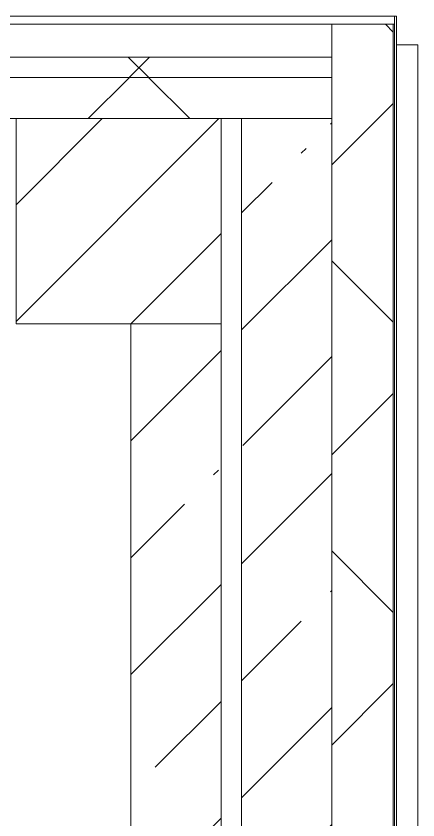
# Model space of a CAD drawing. Header units: millimetres. Extents: x -7229 to 196340, y -8553 to 29000.
# Drawn here: x 84200 to 85180, y 25390 to 27350 of the extents above; entities that cross this region are included whole.
import ezdxf

# ---------------------------------------------------------------- set-up
doc = ezdxf.new("R2010")
doc.units = ezdxf.units.MM
for name, color, linetype, lineweight in [('A-WALL', 7, 'Continuous', 5), ('A-WALL-1', 7, 'Continuous', 9), ('I-WALL', 7, 'Continuous', 5), ('S-COLS', 7, 'Continuous', 5)]:
    doc.layers.add(name, color=color, linetype=linetype, lineweight=lineweight)
pattern_1 = [(45, (0, 0), (-353.5534, 353.5534), []), (135, (0, 0), (-353.5534, -353.5534), [])]
pattern_2 = [(45, (0, 0), (-285.1231, 285.1231), []), (45, (285.12, 0), (-285.1231, 285.1231), [504.031, -100.806, 16.764, -84.042])]

msp = doc.modelspace()

# ---------------------------------------------------------------- hatches: boundary and pattern name
at = {"layer": 'A-WALL'}
h = msp.add_hatch(dxfattribs=at)
h.set_pattern_fill('FP_21', color=256, style=0, pattern_type=2)
h.set_pattern_definition(pattern_1)
h.paths.add_polyline_path([(84994.2, 23680), (85120, 23680), (85120, 27330), (84970, 27330), (84970, 23680)])
h = msp.add_hatch(dxfattribs=at)
h.set_pattern_fill('FP_21', color=256, style=0, pattern_type=2)
h.set_pattern_definition(pattern_1)
h.paths.add_polyline_path([(84092.3, 27200), (84970, 27200), (84970, 27250), (80350, 27250), (80350, 27200), (82288.3, 27200)])
h.paths.add_polyline_path([(66955, 27200), (67110, 27200), (67110, 27250), (66160, 27250), (66160, 27200), (66760, 27200)])
h.paths.add_polyline_path([(68758.9, 27200), (70810, 27200), (70810, 27250), (68210, 27250), (68210, 27200)])
h.paths.add_polyline_path([(72910, 27200), (74250, 27200), (74250, 27250), (72910, 27250), (72910, 27210)])
h.paths.add_polyline_path([(77250, 27200), (77250, 27250), (76350, 27250), (76350, 27200), (76876.6, 27200)])
h.paths.add_polyline_path([(57550, 27200), (57705, 27200), (57705, 27250), (56860, 27250), (56860, 27200), (57350, 27200)])
h.paths.add_polyline_path([(60005, 27200), (61060, 27200), (61060, 27250), (60005, 27250), (60005, 27210)])
h.paths.add_polyline_path([(47660, 27200), (48760, 27200), (48760, 27250), (47660, 27250), (47660, 27210)])
h.paths.add_polyline_path([(54160, 27200), (54760, 27200), (54760, 27250), (53860, 27250), (53860, 27200)])
h.paths.add_polyline_path([(50860, 27200), (51760, 27200), (51760, 27250), (50860, 27250), (50860, 27210)])
h.paths.add_polyline_path([(42760, 27200), (44560, 27200), (44560, 27250), (42160, 27250), (42160, 27200), (42602, 27200)])
h = msp.add_hatch(dxfattribs=at)
h.set_pattern_fill('FP_21', color=256, style=0, pattern_type=2)
h.set_pattern_definition(pattern_1)
h.paths.add_polyline_path([(74040, 27100), (74250, 27100), (74250, 27200), (72910, 27200), (72910, 27100), (73540, 27100)])
h.paths.add_polyline_path([(42602, 27100), (44560, 27100), (44560, 27200), (42160, 27200), (42160, 27100)])
h.paths.add_polyline_path([(84100, 27100), (84970, 27100), (84965.4, 27200), (80350, 27198.1), (80350, 27100), (84092.3, 27100)])
h.paths.add_polyline_path([(60760, 27100), (61060, 27100), (61060, 27200), (60005, 27200), (60005, 27100), (60641.2, 27100)])
h.paths.add_polyline_path([(66160, 27100), (67078, 27102), (67078, 27110), (67110, 27110), (67110, 27200), (66160, 27200), (66160, 27140)])
h.paths.add_polyline_path([(47660, 27100), (48760, 27100), (48760, 27200), (47660, 27200), (47660, 27139.7)])
h.paths.add_polyline_path([(51600, 27100), (51760, 27100), (51760, 27200), (50860, 27200), (50860, 27100), (51400, 27100)])
h.paths.add_polyline_path([(77250, 27100), (77250, 27200), (76350, 27200), (76350, 27100), (76876.6, 27100)])
h.paths.add_polyline_path([(53860, 27100), (54760, 27100), (54760, 27200), (53860, 27200), (53860, 27140)])
h.paths.add_polyline_path([(68242, 27100), (70810, 27100), (70810, 27200), (68210, 27200), (68210, 27110), (68242, 27110), (68242, 27102), (68210, 27100)])
h.paths.add_polyline_path([(57705, 27100), (57705, 27200), (56860, 27200), (56860, 27100), (57550, 27100)])
at = {"layer": 'I-WALL'}
h = msp.add_hatch(dxfattribs=at)
h.set_pattern_fill('FP_1', color=256, style=0, pattern_type=2)
h.set_pattern_definition(pattern_2)
h.paths.add_polyline_path([(84870, 21680), (84970, 21680), (84970, 27100), (84750, 27100), (84750, 21680)])
h = msp.add_hatch(dxfattribs=at)
h.set_pattern_fill('FP_1', color=256, style=0, pattern_type=2)
h.set_pattern_definition(pattern_2)
h.paths.add_polyline_path([(84488.8, 23200), (84700, 23200), (84700, 26600), (84480, 26600), (84480, 23200)])
at = {"layer": 'S-COLS'}
h = msp.add_hatch(dxfattribs=at)
h.set_pattern_fill('FP_1', color=256, style=0, pattern_type=2)
h.set_pattern_definition(pattern_2)
h.paths.add_polyline_path([(84700, 26600), (84700, 27100), (84200, 27100), (84200, 26600), (84480, 26600)])

# ---------------------------------------------------------------- linework, layer by layer
at = {"layer": 'A-WALL'}
for p, q in [((84970, 27350), (68210, 27350)), ((85128, 27350), (84970, 27350)), ((85128, 23838), (85128, 27350)), ((85128, 27280), (85180, 27280)), ((85180, 27280), (85180, 23860)), ((80650, 27100), (84970, 27100)), ((84970, 27100), (84970, 23680))]:
    msp.add_line(p, q, dxfattribs=at)
at = {"layer": 'A-WALL-1'}
for p, q in [((85123, 27350), (85123, 23833)), ((85123, 27330), (80350, 27330)), ((84970, 27100), (84970, 27330)), ((85120, 23830), (85120, 27330)), ((84970, 27250), (80350, 27250)), ((84970, 27200), (80350, 27200))]:
    msp.add_line(p, q, dxfattribs=at)
at = {"layer": 'I-WALL'}
for p, q in [((84750, 27100), (84750, 21680)), ((84970, 27100), (84750, 27100)), ((84970, 27100), (84970, 21780)), ((84480, 26600), (84480, 23200)), ((84700, 26600), (84480, 26600)), ((84700, 23200), (84700, 26600))]:
    msp.add_line(p, q, dxfattribs=at)
at = {"layer": 'S-COLS'}
for p, q in [((84700, 27100), (84200, 27100)), ((84200, 27100), (84200, 26600)), ((84700, 26600), (84700, 27100)), ((84200, 26600), (84700, 26600))]:
    msp.add_line(p, q, dxfattribs=at)

doc.saveas('drawing.dxf')
